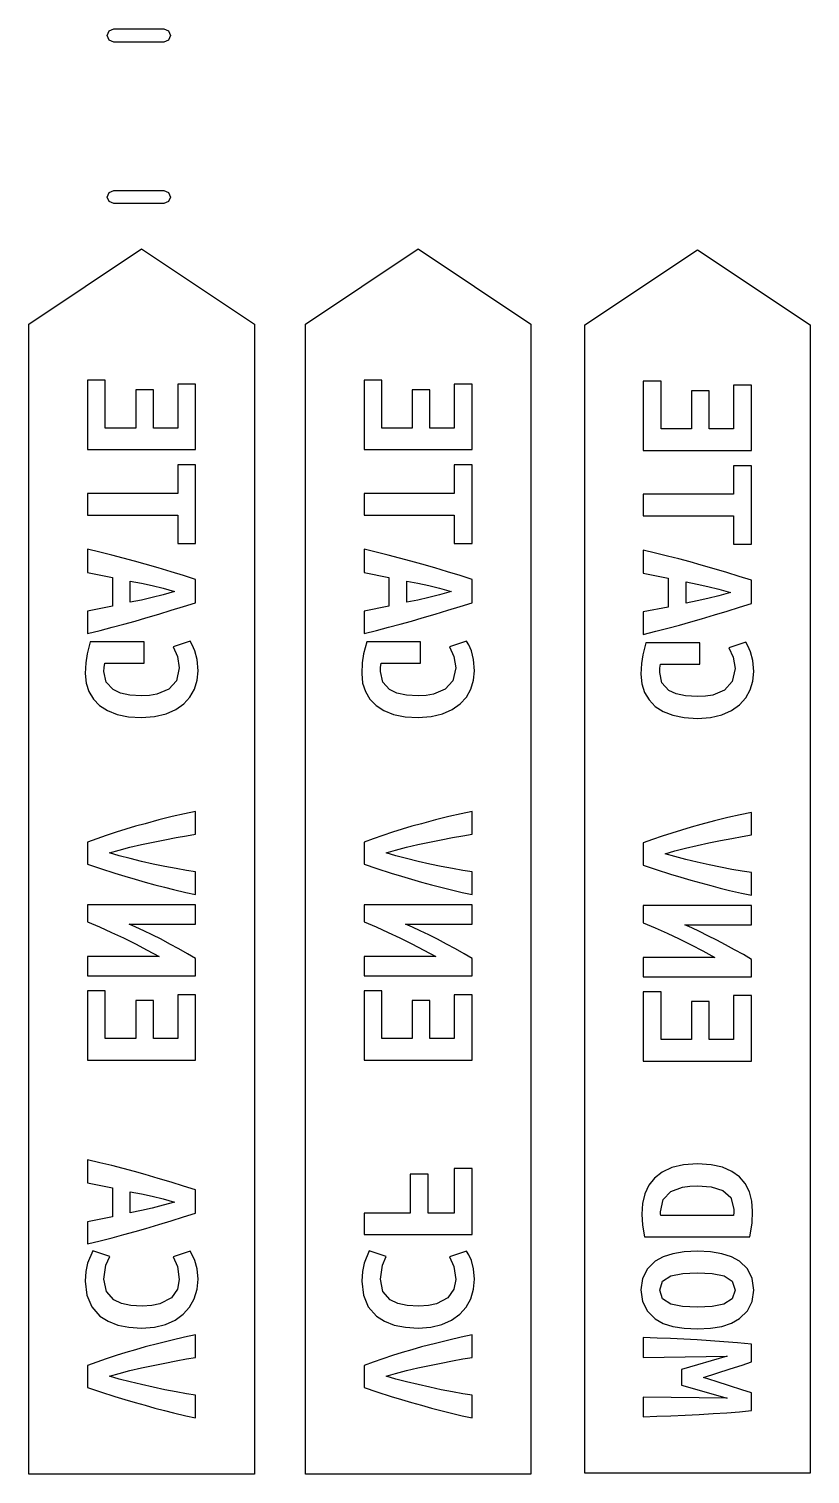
# Model space of a CAD drawing. Extents: x 64 to 231, y -147 to -43.
# Drawn here: x 145.56 to 152.67, y -136.18 to -123.03 of the extents above; entities that cross this region are included whole.
import ezdxf

# ---------------------------------------------------------------- set-up
doc = ezdxf.new("R2010")
doc.units = 0
doc.layers.add('BLACK', color=7, linetype='CONTINUOUS')

msp = doc.modelspace()

# ---------------------------------------------------------------- linework, layer by layer
at = {"layer": 'BLACK', "linetype": 'CONTINUOUS'}
for p, q in [((146.275, -123.09), (146.293, -123.048)), ((146.293, -123.132), (146.275, -123.09)), ((146.293, -123.048), (146.335, -123.03)), ((146.335, -123.03), (146.789, -123.03)), ((146.789, -123.03), (146.831, -123.048)), ((146.831, -123.048), (146.849, -123.09)), ((146.849, -123.09), (146.831, -123.132)), ((146.335, -123.15), (146.293, -123.132)), ((146.789, -123.15), (146.335, -123.15)), ((146.831, -123.132), (146.789, -123.15)), ((146.275, -124.56), (146.293, -124.518)), ((146.293, -124.518), (146.335, -124.5)), ((146.335, -124.5), (146.789, -124.5)), ((146.789, -124.5), (146.831, -124.518)), ((146.831, -124.518), (146.849, -124.56)), ((146.293, -124.602), (146.275, -124.56)), ((146.335, -124.62), (146.293, -124.602)), ((146.789, -124.62), (146.335, -124.62)), ((146.831, -124.602), (146.789, -124.62)), ((146.849, -124.56), (146.831, -124.602)), ((145.562, -125.716), (146.587, -125.032)), ((146.587, -125.032), (147.613, -125.716)), ((148.077, -125.716), (149.102, -125.032)), ((149.102, -125.032), (150.127, -125.716)), ((150.617, -125.723), (151.642, -125.04)), ((151.642, -125.04), (152.667, -125.723)), ((145.562, -136.182), (145.562, -125.716)), ((147.613, -125.716), (147.613, -136.182)), ((148.077, -136.182), (148.077, -125.716)), ((150.127, -125.716), (150.127, -136.182)), ((150.617, -136.174), (150.617, -125.723)), ((152.667, -125.723), (152.667, -136.174)), ((146.095, -126.228), (146.095, -126.858)), ((146.257, -126.228), (146.095, -126.228)), ((146.257, -126.663), (146.257, -126.228)), ((148.61, -126.228), (148.61, -126.858)), ((148.772, -126.228), (148.61, -126.228)), ((148.772, -126.663), (148.772, -126.228)), ((151.15, -126.236), (151.15, -126.866)), ((151.312, -126.236), (151.15, -126.236)), ((151.312, -126.671), (151.312, -126.236)), ((146.695, -126.315), (146.533, -126.315)), ((146.533, -126.315), (146.533, -126.663)), ((146.695, -126.663), (146.695, -126.315)), ((147.078, -126.263), (146.916, -126.263)), ((146.916, -126.263), (146.916, -126.663)), ((147.078, -126.858), (147.078, -126.263)), ((149.21, -126.315), (149.048, -126.315)), ((149.048, -126.315), (149.048, -126.663)), ((149.21, -126.663), (149.21, -126.315)), ((149.593, -126.263), (149.431, -126.263)), ((149.431, -126.263), (149.431, -126.663)), ((149.593, -126.858), (149.593, -126.263)), ((151.75, -126.323), (151.588, -126.323)), ((151.588, -126.323), (151.588, -126.671)), ((151.75, -126.671), (151.75, -126.323)), ((152.133, -126.271), (151.971, -126.271)), ((151.971, -126.271), (151.971, -126.671)), ((152.133, -126.866), (152.133, -126.271)), ((146.533, -126.663), (146.257, -126.663)), ((146.916, -126.663), (146.695, -126.663)), ((149.048, -126.663), (148.772, -126.663)), ((149.431, -126.663), (149.21, -126.663)), ((151.588, -126.671), (151.312, -126.671)), ((151.971, -126.671), (151.75, -126.671)), ((146.095, -126.858), (147.078, -126.858)), ((148.61, -126.858), (149.593, -126.858)), ((151.15, -126.866), (152.133, -126.866)), ((146.916, -126.998), (146.916, -127.257)), ((147.078, -126.998), (146.916, -126.998)), ((147.078, -127.712), (147.078, -126.998)), ((149.431, -126.998), (149.431, -127.257)), ((149.593, -126.998), (149.431, -126.998)), ((149.593, -127.712), (149.593, -126.998)), ((151.971, -127.006), (151.971, -127.265)), ((152.133, -127.006), (151.971, -127.006)), ((152.133, -127.72), (152.133, -127.006)), ((146.916, -127.257), (146.095, -127.257)), ((146.095, -127.257), (146.095, -127.454)), ((149.431, -127.257), (148.61, -127.257)), ((148.61, -127.257), (148.61, -127.454)), ((151.971, -127.265), (151.15, -127.265)), ((151.15, -127.265), (151.15, -127.462)), ((146.095, -127.454), (146.916, -127.454)), ((146.916, -127.454), (146.916, -127.712)), ((148.61, -127.454), (149.431, -127.454)), ((149.431, -127.454), (149.431, -127.712)), ((151.15, -127.462), (151.971, -127.462)), ((151.971, -127.462), (151.971, -127.72)), ((146.207, -127.793), (146.095, -127.766)), ((146.095, -127.766), (146.095, -127.976)), ((146.315, -127.819), (146.207, -127.793)), ((146.42, -127.846), (146.315, -127.819)), ((146.916, -127.712), (147.078, -127.712)), ((148.721, -127.793), (148.61, -127.766)), ((148.61, -127.766), (148.61, -127.976)), ((148.829, -127.819), (148.721, -127.793)), ((148.934, -127.846), (148.829, -127.819)), ((149.431, -127.712), (149.593, -127.712)), ((151.261, -127.801), (151.15, -127.774)), ((151.15, -127.774), (151.15, -127.984)), ((151.369, -127.827), (151.261, -127.801)), ((151.474, -127.854), (151.369, -127.827)), ((151.971, -127.72), (152.133, -127.72)), ((146.521, -127.873), (146.42, -127.846)), ((146.62, -127.901), (146.521, -127.873)), ((146.739, -127.935), (146.62, -127.901)), ((146.855, -127.97), (146.739, -127.935)), ((149.036, -127.873), (148.934, -127.846)), ((149.135, -127.901), (149.036, -127.873)), ((149.254, -127.935), (149.135, -127.901)), ((149.37, -127.97), (149.254, -127.935)), ((151.576, -127.881), (151.474, -127.854)), ((151.675, -127.909), (151.576, -127.881)), ((151.794, -127.943), (151.675, -127.909)), ((151.91, -127.978), (151.794, -127.943)), ((146.095, -127.976), (146.322, -128.022)), ((146.322, -128.022), (146.322, -128.284)), ((146.484, -128.247), (146.484, -128.055)), ((146.484, -128.055), (146.586, -128.074)), ((146.586, -128.074), (146.683, -128.096)), ((146.683, -128.096), (146.782, -128.121)), ((146.968, -128.005), (146.855, -127.97)), ((147.078, -128.04), (146.968, -128.005)), ((147.078, -128.252), (147.078, -128.04)), ((148.61, -127.976), (148.837, -128.022)), ((148.837, -128.022), (148.837, -128.284)), ((148.999, -128.247), (148.999, -128.055)), ((148.999, -128.055), (149.1, -128.074)), ((149.1, -128.074), (149.198, -128.096)), ((149.198, -128.096), (149.296, -128.121)), ((149.483, -128.005), (149.37, -127.97)), ((149.593, -128.04), (149.483, -128.005)), ((149.593, -128.252), (149.593, -128.04)), ((151.15, -127.984), (151.377, -128.03)), ((151.377, -128.03), (151.377, -128.292)), ((151.539, -128.255), (151.539, -128.063)), ((151.539, -128.063), (151.64, -128.082)), ((151.64, -128.082), (151.738, -128.104)), ((152.023, -128.013), (151.91, -127.978)), ((152.133, -128.047), (152.023, -128.013)), ((152.133, -128.26), (152.133, -128.047)), ((146.586, -128.228), (146.484, -128.247)), ((146.683, -128.205), (146.586, -128.228)), ((146.782, -128.18), (146.683, -128.205)), ((146.782, -128.121), (146.887, -128.151)), ((146.887, -128.151), (146.782, -128.18)), ((149.1, -128.228), (148.999, -128.247)), ((149.198, -128.205), (149.1, -128.228)), ((149.296, -128.18), (149.198, -128.205)), ((149.296, -128.121), (149.402, -128.151)), ((149.402, -128.151), (149.296, -128.18)), ((151.738, -128.213), (151.64, -128.236)), ((151.738, -128.104), (151.836, -128.129)), ((151.836, -128.188), (151.738, -128.213)), ((151.836, -128.129), (151.942, -128.159)), ((151.942, -128.159), (151.836, -128.188)), ((146.322, -128.284), (146.095, -128.328)), ((146.095, -128.328), (146.095, -128.532)), ((146.625, -128.39), (146.743, -128.355)), ((146.743, -128.355), (146.857, -128.32)), ((146.857, -128.32), (146.969, -128.286)), ((146.969, -128.286), (147.078, -128.252)), ((148.837, -128.284), (148.61, -128.328)), ((148.61, -128.328), (148.61, -128.532)), ((149.139, -128.39), (149.257, -128.355)), ((149.257, -128.355), (149.372, -128.32)), ((149.372, -128.32), (149.484, -128.286)), ((149.484, -128.286), (149.593, -128.252)), ((151.377, -128.292), (151.15, -128.336)), ((151.15, -128.336), (151.15, -128.54)), ((151.64, -128.236), (151.539, -128.255)), ((151.679, -128.398), (151.797, -128.363)), ((151.797, -128.363), (151.912, -128.328)), ((151.912, -128.328), (152.024, -128.294)), ((152.024, -128.294), (152.133, -128.26)), ((146.209, -128.504), (146.319, -128.475)), ((146.319, -128.475), (146.425, -128.447)), ((146.425, -128.447), (146.527, -128.419)), ((146.527, -128.419), (146.625, -128.39)), ((148.724, -128.504), (148.834, -128.475)), ((148.834, -128.475), (148.94, -128.447)), ((148.94, -128.447), (149.042, -128.419)), ((149.042, -128.419), (149.139, -128.39)), ((151.264, -128.512), (151.374, -128.483)), ((151.374, -128.483), (151.48, -128.455)), ((151.48, -128.455), (151.582, -128.427)), ((151.582, -128.427), (151.679, -128.398)), ((146.119, -128.608), (146.091, -128.717)), ((146.095, -128.532), (146.209, -128.504)), ((146.61, -128.608), (146.119, -128.608)), ((146.61, -128.803), (146.61, -128.608)), ((147.029, -128.603), (146.873, -128.654)), ((147.048, -128.636), (147.029, -128.603)), ((148.634, -128.608), (148.605, -128.717)), ((148.61, -128.532), (148.724, -128.504)), ((149.124, -128.608), (148.634, -128.608)), ((149.124, -128.803), (149.124, -128.608)), ((149.543, -128.603), (149.388, -128.654)), ((149.562, -128.636), (149.543, -128.603)), ((151.174, -128.616), (151.145, -128.725)), ((151.15, -128.54), (151.264, -128.512)), ((151.664, -128.616), (151.174, -128.616)), ((151.664, -128.811), (151.664, -128.616)), ((152.083, -128.611), (151.928, -128.662)), ((152.102, -128.644), (152.083, -128.611)), ((146.091, -128.717), (146.079, -128.798)), ((146.873, -128.654), (146.913, -128.74)), ((146.913, -128.74), (146.93, -128.844)), ((147.072, -128.69), (147.048, -128.636)), ((147.091, -128.769), (147.072, -128.69)), ((148.605, -128.717), (148.593, -128.798)), ((149.388, -128.654), (149.427, -128.74)), ((149.427, -128.74), (149.445, -128.844)), ((149.586, -128.69), (149.562, -128.636)), ((149.606, -128.769), (149.586, -128.69)), ((151.145, -128.725), (151.133, -128.806)), ((151.928, -128.662), (151.967, -128.748)), ((151.967, -128.748), (151.985, -128.852)), ((152.126, -128.698), (152.102, -128.644)), ((152.146, -128.777), (152.126, -128.698)), ((146.079, -128.798), (146.075, -128.895)), ((146.244, -128.879), (146.246, -128.841)), ((146.265, -128.974), (146.244, -128.879)), ((146.246, -128.841), (146.251, -128.803)), ((146.251, -128.803), (146.61, -128.803)), ((146.93, -128.844), (146.905, -128.962)), ((147.1, -128.871), (147.091, -128.769)), ((147.092, -128.957), (147.1, -128.871)), ((148.593, -128.798), (148.589, -128.895)), ((148.759, -128.879), (148.761, -128.841)), ((148.78, -128.974), (148.759, -128.879)), ((148.761, -128.841), (148.765, -128.803)), ((148.765, -128.803), (149.124, -128.803)), ((149.445, -128.844), (149.419, -128.962)), ((149.615, -128.871), (149.606, -128.769)), ((149.607, -128.957), (149.615, -128.871)), ((151.133, -128.806), (151.129, -128.903)), ((151.299, -128.887), (151.301, -128.849)), ((151.32, -128.982), (151.299, -128.887)), ((151.301, -128.849), (151.305, -128.811)), ((151.305, -128.811), (151.664, -128.811)), ((151.985, -128.852), (151.959, -128.97)), ((152.155, -128.879), (152.146, -128.777)), ((152.147, -128.965), (152.155, -128.879)), ((146.075, -128.895), (146.083, -128.983)), ((146.083, -128.983), (146.107, -129.061)), ((146.328, -129.043), (146.265, -128.974)), ((146.905, -128.962), (146.834, -129.04)), ((147.068, -129.038), (147.092, -128.957)), ((148.589, -128.895), (148.597, -128.983)), ((148.597, -128.983), (148.622, -129.061)), ((148.842, -129.043), (148.78, -128.974)), ((149.419, -128.962), (149.349, -129.04)), ((149.582, -129.038), (149.607, -128.957)), ((151.129, -128.903), (151.137, -128.991)), ((151.137, -128.991), (151.162, -129.069)), ((151.382, -129.051), (151.32, -128.982)), ((151.959, -128.97), (151.889, -129.048)), ((152.122, -129.046), (152.147, -128.965)), ((146.107, -129.061), (146.148, -129.13)), ((146.148, -129.13), (146.204, -129.187)), ((146.394, -129.074), (146.328, -129.043)), ((146.48, -129.092), (146.394, -129.074)), ((146.587, -129.098), (146.48, -129.092)), ((146.66, -129.095), (146.587, -129.098)), ((146.726, -129.085), (146.66, -129.095)), ((146.834, -129.04), (146.726, -129.085)), ((146.97, -129.173), (147.027, -129.111)), ((147.027, -129.111), (147.068, -129.038)), ((148.622, -129.061), (148.662, -129.13)), ((148.662, -129.13), (148.719, -129.187)), ((148.908, -129.074), (148.842, -129.043)), ((148.995, -129.092), (148.908, -129.074)), ((149.102, -129.098), (148.995, -129.092)), ((149.175, -129.095), (149.102, -129.098)), ((149.241, -129.085), (149.175, -129.095)), ((149.349, -129.04), (149.241, -129.085)), ((149.485, -129.173), (149.542, -129.111)), ((149.542, -129.111), (149.582, -129.038)), ((151.162, -129.069), (151.202, -129.137)), ((151.202, -129.137), (151.259, -129.195)), ((151.448, -129.082), (151.382, -129.051)), ((151.535, -129.1), (151.448, -129.082)), ((151.642, -129.106), (151.535, -129.1)), ((151.715, -129.103), (151.642, -129.106)), ((151.781, -129.093), (151.715, -129.103)), ((151.889, -129.048), (151.781, -129.093)), ((152.025, -129.181), (152.082, -129.119)), ((152.082, -129.119), (152.122, -129.046)), ((146.204, -129.187), (146.276, -129.234)), ((146.276, -129.234), (146.364, -129.268)), ((146.364, -129.268), (146.468, -129.29)), ((146.705, -129.288), (146.809, -129.263)), ((146.809, -129.263), (146.897, -129.224)), ((146.897, -129.224), (146.97, -129.173)), ((148.719, -129.187), (148.791, -129.234)), ((148.791, -129.234), (148.879, -129.268)), ((148.879, -129.268), (148.983, -129.29)), ((149.22, -129.288), (149.323, -129.263)), ((149.323, -129.263), (149.412, -129.224)), ((149.412, -129.224), (149.485, -129.173)), ((151.259, -129.195), (151.331, -129.242)), ((151.331, -129.242), (151.419, -129.276)), ((151.419, -129.276), (151.523, -129.298)), ((151.76, -129.296), (151.863, -129.271)), ((151.863, -129.271), (151.952, -129.232)), ((151.952, -129.232), (152.025, -129.181)), ((146.468, -129.29), (146.587, -129.297)), ((146.587, -129.297), (146.705, -129.288)), ((148.983, -129.29), (149.102, -129.297)), ((149.102, -129.297), (149.22, -129.288)), ((151.523, -129.298), (151.642, -129.305)), ((151.642, -129.305), (151.76, -129.296)), ((146.865, -130.199), (146.745, -130.229)), ((146.977, -130.174), (146.865, -130.199)), ((147.078, -130.152), (146.977, -130.174)), ((147.078, -130.357), (147.078, -130.152)), ((149.38, -130.199), (149.259, -130.229)), ((149.492, -130.174), (149.38, -130.199)), ((149.593, -130.152), (149.492, -130.174)), ((149.593, -130.357), (149.593, -130.152)), ((152.032, -130.182), (151.92, -130.207)), ((152.133, -130.16), (152.032, -130.182)), ((152.133, -130.365), (152.133, -130.16)), ((146.444, -130.314), (146.355, -130.341)), ((146.532, -130.287), (146.444, -130.314)), ((146.618, -130.263), (146.532, -130.287)), ((146.745, -130.229), (146.618, -130.263)), ((148.958, -130.314), (148.869, -130.341)), ((149.046, -130.287), (148.958, -130.314)), ((149.133, -130.263), (149.046, -130.287)), ((149.259, -130.229), (149.133, -130.263)), ((151.498, -130.322), (151.409, -130.349)), ((151.586, -130.295), (151.498, -130.322)), ((151.673, -130.271), (151.586, -130.295)), ((151.799, -130.237), (151.673, -130.271)), ((151.92, -130.207), (151.799, -130.237)), ((146.18, -130.4), (146.095, -130.43)), ((146.095, -130.43), (146.095, -130.632)), ((146.266, -130.37), (146.18, -130.4)), ((146.355, -130.341), (146.266, -130.37)), ((146.48, -130.478), (146.585, -130.453)), ((146.585, -130.453), (146.691, -130.43)), ((146.691, -130.43), (146.797, -130.409)), ((146.797, -130.409), (146.9, -130.389)), ((146.9, -130.389), (146.995, -130.372)), ((146.995, -130.372), (147.078, -130.357)), ((148.694, -130.4), (148.61, -130.43)), ((148.61, -130.43), (148.61, -130.632)), ((148.781, -130.37), (148.694, -130.4)), ((148.869, -130.341), (148.781, -130.37)), ((148.995, -130.478), (149.1, -130.453)), ((149.1, -130.453), (149.206, -130.43)), ((149.206, -130.43), (149.312, -130.409)), ((149.312, -130.409), (149.415, -130.389)), ((149.415, -130.389), (149.51, -130.372)), ((149.51, -130.372), (149.593, -130.357)), ((151.234, -130.408), (151.15, -130.438)), ((151.15, -130.438), (151.15, -130.64)), ((151.321, -130.378), (151.234, -130.408)), ((151.409, -130.349), (151.321, -130.378)), ((151.535, -130.486), (151.64, -130.461)), ((151.64, -130.461), (151.746, -130.438)), ((151.746, -130.438), (151.852, -130.417)), ((151.852, -130.417), (151.955, -130.397)), ((151.955, -130.397), (152.05, -130.379)), ((152.05, -130.379), (152.133, -130.365)), ((146.295, -130.529), (146.382, -130.503)), ((146.383, -130.554), (146.295, -130.529)), ((146.382, -130.503), (146.48, -130.478)), ((146.482, -130.58), (146.383, -130.554)), ((146.587, -130.606), (146.482, -130.58)), ((148.81, -130.529), (148.897, -130.503)), ((148.898, -130.554), (148.81, -130.529)), ((148.897, -130.503), (148.995, -130.478)), ((148.996, -130.58), (148.898, -130.554)), ((149.101, -130.606), (148.996, -130.58)), ((151.35, -130.537), (151.437, -130.511)), ((151.438, -130.562), (151.35, -130.537)), ((151.437, -130.511), (151.535, -130.486)), ((151.536, -130.588), (151.438, -130.562)), ((151.641, -130.614), (151.536, -130.588)), ((146.095, -130.632), (146.212, -130.671)), ((146.212, -130.671), (146.343, -130.713)), ((146.343, -130.713), (146.435, -130.741)), ((146.693, -130.63), (146.587, -130.606)), ((146.799, -130.652), (146.693, -130.63)), ((146.901, -130.672), (146.799, -130.652)), ((146.996, -130.688), (146.901, -130.672)), ((147.078, -130.7), (146.996, -130.688)), ((147.078, -130.907), (147.078, -130.7)), ((148.61, -130.632), (148.727, -130.671)), ((148.727, -130.671), (148.858, -130.713)), ((148.858, -130.713), (148.95, -130.741)), ((149.208, -130.63), (149.101, -130.606)), ((149.313, -130.652), (149.208, -130.63)), ((149.416, -130.672), (149.313, -130.652)), ((149.51, -130.688), (149.416, -130.672)), ((149.593, -130.7), (149.51, -130.688)), ((149.593, -130.907), (149.593, -130.7)), ((151.15, -130.64), (151.267, -130.679)), ((151.267, -130.679), (151.398, -130.721)), ((151.398, -130.721), (151.49, -130.749)), ((151.748, -130.637), (151.641, -130.614)), ((151.853, -130.659), (151.748, -130.637)), ((151.956, -130.68), (151.853, -130.659)), ((152.05, -130.696), (151.956, -130.68)), ((152.133, -130.708), (152.05, -130.696)), ((152.133, -130.914), (152.133, -130.708)), ((146.435, -130.741), (146.527, -130.768)), ((146.527, -130.768), (146.618, -130.794)), ((146.618, -130.794), (146.708, -130.818)), ((146.708, -130.818), (146.795, -130.841)), ((146.795, -130.841), (146.878, -130.862)), ((146.878, -130.862), (146.989, -130.888)), ((148.95, -130.741), (149.041, -130.768)), ((149.041, -130.768), (149.133, -130.794)), ((149.133, -130.794), (149.223, -130.818)), ((149.223, -130.818), (149.309, -130.841)), ((149.309, -130.841), (149.393, -130.862)), ((149.393, -130.862), (149.504, -130.888)), ((151.49, -130.749), (151.581, -130.776)), ((151.581, -130.776), (151.673, -130.802)), ((151.673, -130.802), (151.763, -130.826)), ((151.763, -130.826), (151.849, -130.849)), ((151.849, -130.849), (151.933, -130.87)), ((146.989, -130.888), (147.078, -130.907)), ((149.504, -130.888), (149.593, -130.907)), ((151.933, -130.87), (152.044, -130.896)), ((152.044, -130.896), (152.133, -130.914)), ((147.078, -131), (146.095, -131)), ((146.095, -131), (146.095, -131.157)), ((147.078, -131.176), (147.078, -131)), ((149.593, -131), (148.61, -131)), ((148.61, -131), (148.61, -131.157)), ((149.593, -131.176), (149.593, -131)), ((151.15, -131.008), (151.15, -131.165)), ((152.133, -131.008), (151.15, -131.008)), ((152.133, -131.184), (152.133, -131.008)), ((146.095, -131.157), (146.204, -131.203)), ((146.204, -131.203), (146.313, -131.252)), ((146.313, -131.252), (146.422, -131.303)), ((146.535, -131.204), (146.473, -131.176)), ((146.473, -131.176), (147.078, -131.176)), ((146.606, -131.238), (146.535, -131.204)), ((146.684, -131.275), (146.606, -131.238)), ((148.61, -131.157), (148.719, -131.203)), ((148.719, -131.203), (148.828, -131.252)), ((148.828, -131.252), (148.936, -131.303)), ((149.05, -131.204), (148.988, -131.176)), ((148.988, -131.176), (149.593, -131.176)), ((149.121, -131.238), (149.05, -131.204)), ((149.198, -131.275), (149.121, -131.238)), ((151.15, -131.165), (151.259, -131.211)), ((151.259, -131.211), (151.368, -131.259)), ((151.59, -131.212), (151.528, -131.184)), ((151.528, -131.184), (152.133, -131.184)), ((151.661, -131.245), (151.59, -131.212)), ((151.738, -131.283), (151.661, -131.245)), ((146.422, -131.303), (146.53, -131.356)), ((146.53, -131.356), (146.639, -131.413)), ((146.764, -131.315), (146.684, -131.275)), ((146.845, -131.358), (146.764, -131.315)), ((146.926, -131.402), (146.845, -131.358)), ((148.936, -131.303), (149.045, -131.356)), ((149.045, -131.356), (149.153, -131.413)), ((149.278, -131.315), (149.198, -131.275)), ((149.359, -131.358), (149.278, -131.315)), ((149.441, -131.402), (149.359, -131.358)), ((151.368, -131.259), (151.476, -131.311)), ((151.476, -131.311), (151.585, -131.364)), ((151.585, -131.364), (151.693, -131.421)), ((151.818, -131.323), (151.738, -131.283)), ((151.899, -131.366), (151.818, -131.323)), ((151.981, -131.41), (151.899, -131.366)), ((146.748, -131.472), (146.095, -131.472)), ((146.095, -131.472), (146.095, -131.648)), ((146.639, -131.413), (146.748, -131.472)), ((147.005, -131.446), (146.926, -131.402)), ((147.078, -131.491), (147.005, -131.446)), ((147.078, -131.648), (147.078, -131.491)), ((149.262, -131.472), (148.61, -131.472)), ((148.61, -131.472), (148.61, -131.648)), ((149.153, -131.413), (149.262, -131.472)), ((149.52, -131.446), (149.441, -131.402)), ((149.593, -131.491), (149.52, -131.446)), ((149.593, -131.648), (149.593, -131.491)), ((151.802, -131.48), (151.15, -131.48)), ((151.15, -131.48), (151.15, -131.656)), ((151.693, -131.421), (151.802, -131.48)), ((152.06, -131.454), (151.981, -131.41)), ((152.133, -131.499), (152.06, -131.454)), ((152.133, -131.656), (152.133, -131.499)), ((146.095, -131.648), (147.078, -131.648)), ((148.61, -131.648), (149.593, -131.648)), ((151.15, -131.656), (152.133, -131.656)), ((146.095, -131.784), (146.095, -132.415)), ((146.257, -131.784), (146.095, -131.784)), ((146.257, -132.219), (146.257, -131.784)), ((146.695, -131.872), (146.533, -131.872)), ((146.533, -131.872), (146.533, -132.219)), ((146.695, -132.219), (146.695, -131.872)), ((147.078, -131.819), (146.916, -131.819)), ((146.916, -131.819), (146.916, -132.219)), ((147.078, -132.415), (147.078, -131.819)), ((148.61, -131.784), (148.61, -132.415)), ((148.772, -131.784), (148.61, -131.784)), ((148.772, -132.219), (148.772, -131.784)), ((149.21, -131.872), (149.048, -131.872)), ((149.048, -131.872), (149.048, -132.219)), ((149.21, -132.219), (149.21, -131.872)), ((149.593, -131.819), (149.431, -131.819)), ((149.431, -131.819), (149.431, -132.219)), ((149.593, -132.415), (149.593, -131.819)), ((151.312, -131.792), (151.15, -131.792)), ((151.15, -131.792), (151.15, -132.423)), ((151.312, -132.227), (151.312, -131.792)), ((151.75, -131.88), (151.588, -131.88)), ((151.588, -131.88), (151.588, -132.227)), ((151.75, -132.227), (151.75, -131.88)), ((152.133, -131.827), (151.971, -131.827)), ((151.971, -131.827), (151.971, -132.227)), ((152.133, -132.423), (152.133, -131.827)), ((146.533, -132.219), (146.257, -132.219)), ((146.916, -132.219), (146.695, -132.219)), ((149.048, -132.219), (148.772, -132.219)), ((149.431, -132.219), (149.21, -132.219)), ((151.588, -132.227), (151.312, -132.227)), ((151.971, -132.227), (151.75, -132.227)), ((146.095, -132.415), (147.078, -132.415)), ((148.61, -132.415), (149.593, -132.415)), ((151.15, -132.423), (152.133, -132.423)), ((146.207, -133.349), (146.095, -133.323)), ((146.095, -133.323), (146.095, -133.532)), ((146.315, -133.375), (146.207, -133.349)), ((151.642, -133.359), (151.516, -133.368)), ((151.766, -133.367), (151.642, -133.359)), ((146.42, -133.402), (146.315, -133.375)), ((146.521, -133.429), (146.42, -133.402)), ((146.62, -133.457), (146.521, -133.429)), ((146.739, -133.491), (146.62, -133.457)), ((146.855, -133.526), (146.739, -133.491)), ((149.192, -133.451), (149.031, -133.451)), ((149.031, -133.451), (149.031, -133.807)), ((149.192, -133.807), (149.192, -133.451)), ((149.431, -133.4), (149.431, -133.807)), ((149.593, -133.4), (149.431, -133.4)), ((149.593, -134.002), (149.593, -133.4)), ((151.253, -133.488), (151.201, -133.554)), ((151.322, -133.434), (151.253, -133.488)), ((151.409, -133.393), (151.322, -133.434)), ((151.516, -133.368), (151.409, -133.393)), ((151.87, -133.39), (151.766, -133.367)), ((151.956, -133.427), (151.87, -133.39)), ((152.025, -133.477), (151.956, -133.427)), ((152.078, -133.538), (152.025, -133.477)), ((146.095, -133.532), (146.322, -133.578)), ((146.322, -133.578), (146.322, -133.84)), ((146.484, -133.804), (146.484, -133.612)), ((146.484, -133.612), (146.586, -133.631)), ((146.968, -133.561), (146.855, -133.526)), ((147.078, -133.596), (146.968, -133.561)), ((147.078, -133.808), (147.078, -133.596)), ((151.201, -133.554), (151.165, -133.631)), ((151.332, -133.682), (151.402, -133.609)), ((151.402, -133.609), (151.508, -133.57)), ((151.508, -133.57), (151.572, -133.561)), ((151.572, -133.561), (151.642, -133.558)), ((151.642, -133.558), (151.766, -133.567)), ((151.766, -133.567), (151.872, -133.601)), ((151.872, -133.601), (151.946, -133.666)), ((152.115, -133.612), (152.078, -133.538)), ((152.137, -133.697), (152.115, -133.612)), ((146.586, -133.631), (146.683, -133.652)), ((146.683, -133.652), (146.782, -133.678)), ((146.782, -133.736), (146.683, -133.762)), ((146.782, -133.678), (146.887, -133.707)), ((146.887, -133.707), (146.782, -133.736)), ((151.144, -133.719), (151.137, -133.815)), ((151.165, -133.631), (151.144, -133.719)), ((151.307, -133.794), (151.332, -133.682)), ((151.946, -133.666), (151.974, -133.772)), ((152.144, -133.789), (152.137, -133.697)), ((146.322, -133.84), (146.095, -133.885)), ((146.095, -133.885), (146.095, -134.088)), ((146.586, -133.784), (146.484, -133.804)), ((146.683, -133.762), (146.586, -133.784)), ((146.743, -133.911), (146.857, -133.876)), ((146.857, -133.876), (146.969, -133.842)), ((146.969, -133.842), (147.078, -133.808)), ((149.031, -133.807), (148.61, -133.807)), ((148.61, -133.807), (148.61, -134.002)), ((149.431, -133.807), (149.192, -133.807)), ((151.137, -133.815), (151.143, -133.917)), ((151.307, -133.812), (151.307, -133.794)), ((151.309, -133.829), (151.307, -133.812)), ((151.969, -133.829), (151.309, -133.829)), ((151.973, -133.801), (151.969, -133.829)), ((151.974, -133.772), (151.973, -133.801)), ((152.139, -133.899), (152.144, -133.789)), ((146.319, -134.032), (146.425, -134.003)), ((146.425, -134.003), (146.527, -133.975)), ((146.527, -133.975), (146.625, -133.947)), ((146.625, -133.947), (146.743, -133.911)), ((148.61, -134.002), (149.593, -134.002)), ((151.143, -133.917), (151.161, -134.024)), ((152.12, -134.024), (152.139, -133.899)), ((146.095, -134.088), (146.209, -134.06)), ((146.209, -134.06), (146.319, -134.032)), ((151.161, -134.024), (152.12, -134.024)), ((146.096, -134.263), (146.08, -134.339)), ((146.143, -134.151), (146.096, -134.263)), ((146.297, -134.201), (146.143, -134.151)), ((146.244, -134.407), (146.262, -134.281)), ((146.262, -134.281), (146.297, -134.201)), ((147.029, -134.153), (146.873, -134.204)), ((146.873, -134.204), (146.914, -134.292)), ((147.048, -134.186), (147.029, -134.153)), ((147.072, -134.239), (147.048, -134.186)), ((147.091, -134.313), (147.072, -134.239)), ((148.611, -134.263), (148.595, -134.339)), ((148.657, -134.151), (148.611, -134.263)), ((148.811, -134.201), (148.657, -134.151)), ((148.759, -134.407), (148.777, -134.281)), ((148.777, -134.281), (148.811, -134.201)), ((149.543, -134.153), (149.388, -134.204)), ((149.388, -134.204), (149.428, -134.292)), ((149.562, -134.186), (149.543, -134.153)), ((149.586, -134.239), (149.562, -134.186)), ((149.606, -134.313), (149.586, -134.239)), ((151.259, -134.245), (151.187, -134.315)), ((151.331, -134.205), (151.259, -134.245)), ((151.419, -134.176), (151.331, -134.205)), ((151.523, -134.159), (151.419, -134.176)), ((151.642, -134.153), (151.523, -134.159)), ((151.761, -134.159), (151.642, -134.153)), ((151.865, -134.176), (151.761, -134.159)), ((151.953, -134.204), (151.865, -134.176)), ((152.025, -134.243), (151.953, -134.204)), ((152.097, -134.313), (152.025, -134.243)), ((146.08, -134.339), (146.075, -134.426)), ((146.267, -134.52), (146.244, -134.407)), ((146.914, -134.292), (146.93, -134.41)), ((146.93, -134.41), (146.914, -134.5)), ((147.1, -134.407), (147.091, -134.313)), ((147.092, -134.5), (147.1, -134.407)), ((148.595, -134.339), (148.589, -134.426)), ((148.782, -134.52), (148.759, -134.407)), ((149.428, -134.292), (149.445, -134.41)), ((149.445, -134.41), (149.428, -134.5)), ((149.615, -134.407), (149.606, -134.313)), ((149.606, -134.5), (149.615, -134.407)), ((151.144, -134.402), (151.129, -134.505)), ((151.187, -134.315), (151.144, -134.402)), ((151.326, -134.427), (151.4, -134.379)), ((151.4, -134.379), (151.509, -134.357)), ((151.509, -134.357), (151.573, -134.353)), ((151.573, -134.353), (151.642, -134.351)), ((151.642, -134.351), (151.711, -134.353)), ((151.711, -134.353), (151.776, -134.357)), ((151.776, -134.357), (151.885, -134.379)), ((151.885, -134.379), (151.958, -134.426)), ((152.14, -134.401), (152.097, -134.313)), ((152.155, -134.507), (152.14, -134.401)), ((146.075, -134.426), (146.089, -134.554)), ((146.334, -134.597), (146.267, -134.52)), ((146.914, -134.5), (146.858, -134.578)), ((147.066, -134.586), (147.092, -134.5)), ((148.589, -134.426), (148.604, -134.554)), ((148.849, -134.597), (148.782, -134.52)), ((149.428, -134.5), (149.373, -134.578)), ((149.581, -134.586), (149.606, -134.5)), ((151.129, -134.505), (151.144, -134.612)), ((151.299, -134.507), (151.326, -134.427)), ((151.326, -134.588), (151.299, -134.507)), ((151.958, -134.426), (151.985, -134.507)), ((151.985, -134.507), (151.958, -134.588)), ((152.14, -134.61), (152.155, -134.507)), ((146.089, -134.554), (146.134, -134.66)), ((146.134, -134.66), (146.208, -134.744)), ((146.403, -134.629), (146.334, -134.597)), ((146.489, -134.648), (146.403, -134.629)), ((146.592, -134.655), (146.489, -134.648)), ((146.681, -134.649), (146.592, -134.655)), ((146.754, -134.633), (146.681, -134.649)), ((146.858, -134.578), (146.754, -134.633)), ((146.966, -134.727), (147.024, -134.662)), ((147.024, -134.662), (147.066, -134.586)), ((148.604, -134.554), (148.649, -134.66)), ((148.649, -134.66), (148.723, -134.744)), ((148.917, -134.629), (148.849, -134.597)), ((149.003, -134.648), (148.917, -134.629)), ((149.107, -134.655), (149.003, -134.648)), ((149.196, -134.649), (149.107, -134.655)), ((149.269, -134.633), (149.196, -134.649)), ((149.373, -134.578), (149.269, -134.633)), ((149.481, -134.727), (149.539, -134.662)), ((149.539, -134.662), (149.581, -134.586)), ((151.144, -134.612), (151.187, -134.7)), ((151.399, -134.635), (151.326, -134.588)), ((151.508, -134.657), (151.399, -134.635)), ((151.573, -134.661), (151.508, -134.657)), ((151.642, -134.663), (151.573, -134.661)), ((151.711, -134.661), (151.642, -134.663)), ((151.775, -134.657), (151.711, -134.661)), ((151.884, -134.635), (151.775, -134.657)), ((151.958, -134.588), (151.884, -134.635)), ((152.097, -134.697), (152.14, -134.61)), ((146.208, -134.744), (146.282, -134.791)), ((146.282, -134.791), (146.37, -134.826)), ((146.805, -134.82), (146.893, -134.78)), ((146.893, -134.78), (146.966, -134.727)), ((148.723, -134.744), (148.796, -134.791)), ((148.796, -134.791), (148.884, -134.826)), ((149.319, -134.82), (149.407, -134.78)), ((149.407, -134.78), (149.481, -134.727)), ((151.187, -134.7), (151.259, -134.77)), ((151.259, -134.77), (151.331, -134.81)), ((151.953, -134.808), (152.025, -134.767)), ((152.025, -134.767), (152.097, -134.697)), ((146.37, -134.826), (146.471, -134.846)), ((146.471, -134.846), (146.587, -134.853)), ((146.587, -134.853), (146.703, -134.845)), ((146.703, -134.845), (146.805, -134.82)), ((146.977, -134.936), (146.865, -134.962)), ((147.078, -134.915), (146.977, -134.936)), ((147.078, -135.12), (147.078, -134.915)), ((148.884, -134.826), (148.986, -134.846)), ((148.986, -134.846), (149.102, -134.853)), ((149.102, -134.853), (149.217, -134.845)), ((149.217, -134.845), (149.319, -134.82)), ((149.492, -134.936), (149.38, -134.962)), ((149.593, -134.915), (149.492, -134.936)), ((149.593, -135.12), (149.593, -134.915)), ((151.331, -134.81), (151.419, -134.838)), ((151.419, -134.838), (151.523, -134.855)), ((151.523, -134.855), (151.642, -134.861)), ((151.642, -134.861), (151.761, -134.855)), ((151.761, -134.855), (151.865, -134.838)), ((151.865, -134.838), (151.953, -134.808)), ((146.532, -135.05), (146.444, -135.076)), ((146.618, -135.025), (146.532, -135.05)), ((146.745, -134.992), (146.618, -135.025)), ((146.865, -134.962), (146.745, -134.992)), ((149.046, -135.05), (148.958, -135.076)), ((149.133, -135.025), (149.046, -135.05)), ((149.259, -134.992), (149.133, -135.025)), ((149.38, -134.962), (149.259, -134.992)), ((151.275, -134.944), (151.15, -134.94)), ((151.15, -134.94), (151.15, -135.12)), ((151.398, -134.948), (151.275, -134.944)), ((151.519, -134.954), (151.398, -134.948)), ((151.64, -134.96), (151.519, -134.954)), ((151.76, -134.968), (151.64, -134.96)), ((151.882, -134.978), (151.76, -134.968)), ((152.006, -134.988), (151.882, -134.978)), ((152.133, -134.999), (152.006, -134.988)), ((152.133, -135.161), (152.133, -134.999)), ((146.18, -135.162), (146.095, -135.193)), ((146.095, -135.193), (146.095, -135.394)), ((146.266, -135.133), (146.18, -135.162)), ((146.355, -135.104), (146.266, -135.133)), ((146.444, -135.076), (146.355, -135.104)), ((146.585, -135.216), (146.691, -135.193)), ((146.691, -135.193), (146.797, -135.171)), ((146.797, -135.171), (146.9, -135.152)), ((146.9, -135.152), (146.995, -135.134)), ((146.995, -135.134), (147.078, -135.12)), ((148.694, -135.162), (148.61, -135.193)), ((148.61, -135.193), (148.61, -135.394)), ((148.781, -135.133), (148.694, -135.162)), ((148.869, -135.104), (148.781, -135.133)), ((148.958, -135.076), (148.869, -135.104)), ((149.1, -135.216), (149.206, -135.193)), ((149.206, -135.193), (149.312, -135.171)), ((149.312, -135.171), (149.415, -135.152)), ((149.415, -135.152), (149.51, -135.134)), ((149.51, -135.134), (149.593, -135.12)), ((151.15, -135.12), (151.913, -135.11)), ((151.913, -135.11), (151.498, -135.231)), ((151.94, -135.225), (152.048, -135.19)), ((152.048, -135.19), (152.133, -135.161)), ((146.295, -135.291), (146.382, -135.266)), ((146.383, -135.317), (146.295, -135.291)), ((146.382, -135.266), (146.48, -135.24)), ((146.482, -135.343), (146.383, -135.317)), ((146.48, -135.24), (146.585, -135.216)), ((148.81, -135.291), (148.897, -135.266)), ((148.898, -135.317), (148.81, -135.291)), ((148.897, -135.266), (148.995, -135.24)), ((148.996, -135.343), (148.898, -135.317)), ((148.995, -135.24), (149.1, -135.216)), ((151.498, -135.231), (151.498, -135.374)), ((151.698, -135.304), (151.819, -135.264)), ((151.812, -135.34), (151.698, -135.304)), ((151.819, -135.264), (151.94, -135.225)), ((146.095, -135.394), (146.212, -135.434)), ((146.212, -135.434), (146.343, -135.475)), ((146.587, -135.368), (146.482, -135.343)), ((146.693, -135.392), (146.587, -135.368)), ((146.799, -135.414), (146.693, -135.392)), ((146.901, -135.434), (146.799, -135.414)), ((146.996, -135.451), (146.901, -135.434)), ((147.078, -135.463), (146.996, -135.451)), ((147.078, -135.669), (147.078, -135.463)), ((148.61, -135.394), (148.727, -135.434)), ((148.727, -135.434), (148.858, -135.475)), ((149.101, -135.368), (148.996, -135.343)), ((149.208, -135.392), (149.101, -135.368)), ((149.313, -135.414), (149.208, -135.392)), ((149.416, -135.434), (149.313, -135.414)), ((149.51, -135.451), (149.416, -135.434)), ((149.593, -135.463), (149.51, -135.451)), ((149.593, -135.669), (149.593, -135.463)), ((151.498, -135.374), (151.913, -135.49)), ((151.934, -135.379), (151.812, -135.34)), ((152.047, -135.414), (151.934, -135.379)), ((152.133, -135.442), (152.047, -135.414)), ((152.133, -135.604), (152.133, -135.442)), ((146.343, -135.475), (146.435, -135.503)), ((146.435, -135.503), (146.527, -135.53)), ((146.527, -135.53), (146.618, -135.556)), ((146.618, -135.556), (146.708, -135.581)), ((146.708, -135.581), (146.795, -135.604)), ((148.858, -135.475), (148.95, -135.503)), ((148.95, -135.503), (149.041, -135.53)), ((149.041, -135.53), (149.133, -135.556)), ((149.133, -135.556), (149.223, -135.581)), ((149.223, -135.581), (149.309, -135.604)), ((151.913, -135.49), (151.15, -135.482)), ((151.15, -135.482), (151.15, -135.661)), ((146.795, -135.604), (146.878, -135.625)), ((146.878, -135.625), (146.989, -135.651)), ((146.989, -135.651), (147.078, -135.669)), ((149.309, -135.604), (149.393, -135.625)), ((149.393, -135.625), (149.504, -135.651)), ((149.504, -135.651), (149.593, -135.669)), ((151.15, -135.661), (151.273, -135.656)), ((151.273, -135.656), (151.401, -135.651)), ((151.401, -135.651), (151.53, -135.645)), ((151.53, -135.645), (151.659, -135.639)), ((151.659, -135.639), (151.786, -135.632)), ((151.786, -135.632), (151.909, -135.624)), ((151.909, -135.624), (152.025, -135.614)), ((152.025, -135.614), (152.133, -135.604)), ((147.613, -136.182), (145.562, -136.182)), ((150.127, -136.182), (148.077, -136.182)), ((152.667, -136.174), (150.617, -136.174))]:
    msp.add_line(p, q, dxfattribs=at)

doc.saveas('drawing.dxf')
